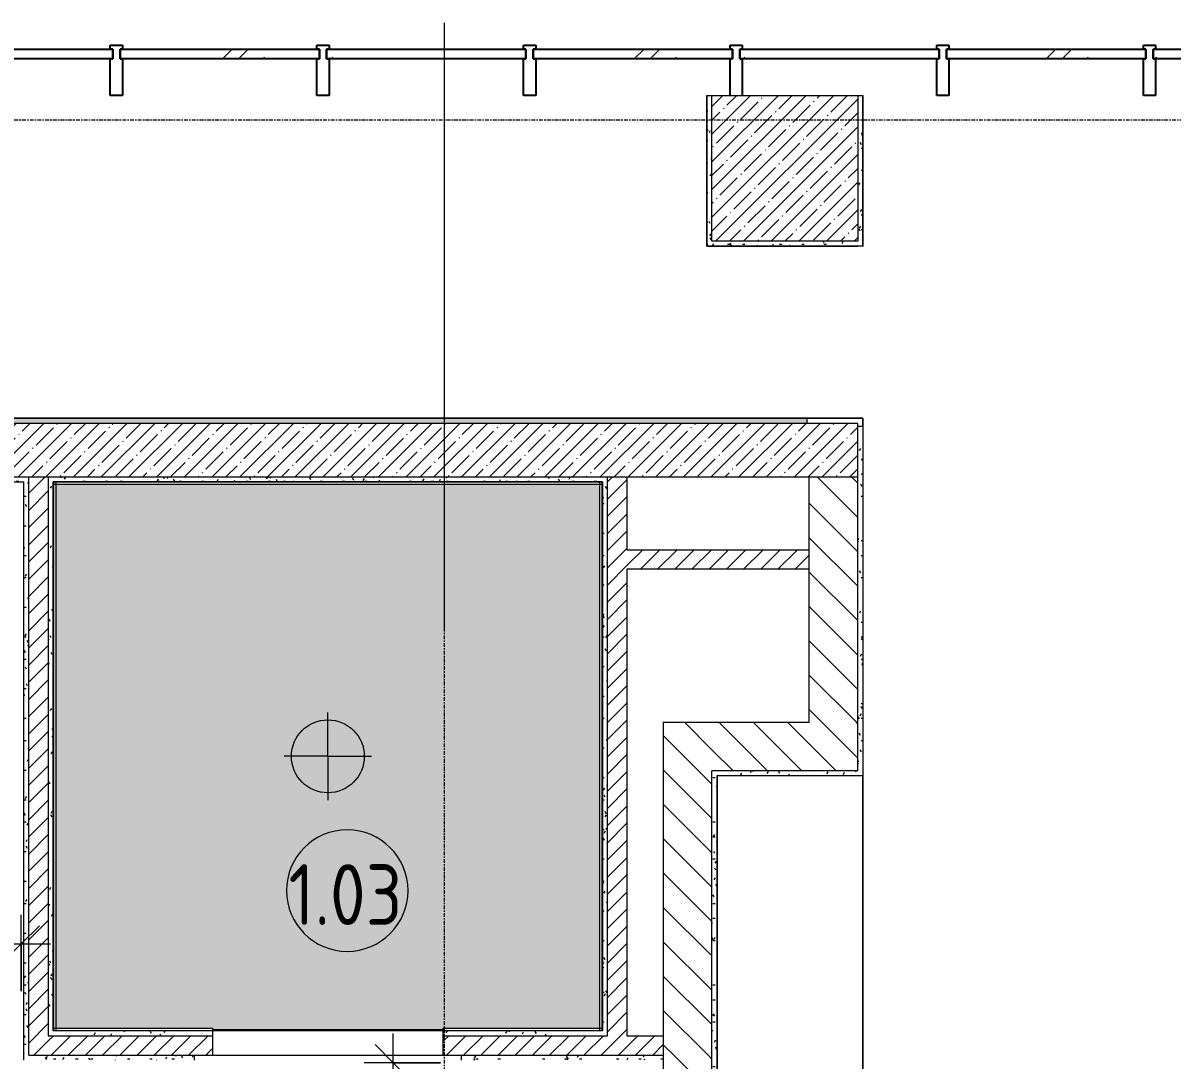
# Model space of a CAD drawing. Header units: millimetres. Extents: x 1311 to 195818, y -8553 to 29000.
# Drawn here: x 15722 to 20448, y 23130 to 27398 of the extents above; entities that cross this region are included whole.
import ezdxf

# ---------------------------------------------------------------- set-up
doc = ezdxf.new("R2010")
doc.units = ezdxf.units.MM
doc.linetypes.add('Осевая', pattern=[31.75, 6.35, -4.7625, 15.875, -4.7625])
for name, color, linetype, lineweight in [('A-ANNO-DIMS', 7, 'Continuous', 9), ('A-ANNO-DIMS-100', 7, 'Continuous', 9), ('A-AREA-IDEN', 7, 'Continuous', 9), ('A-CLNG-PATT', 7, 'Continuous', 9), ('A-GLAZ-CURT', 7, 'Continuous', 9), ('A-GLAZ-CURT-1', 7, 'Continuous', 25), ('A-GLAZ-CWMG', 7, 'Continuous', 9), ('A-GLAZ-CWMG-1', 7, 'Continuous', 25), ('A-WALL', 7, 'Continuous', 9), ('I-WALL', 7, 'Continuous', 9), ('S-COLS', 7, 'Continuous', 9), ('Оси', 7, 'Continuous', 9), ('Оси-2', 7, 'Осевая', 9)]:
    doc.layers.add(name, color=color, linetype=linetype, lineweight=lineweight)
for name, color, linetype, lineweight, true_color in [('A-ANNO-NOTE', 1, 'Continuous', 9, 0xff0000), ('A-CLNG-1', 7, 'Continuous', 9, 0xeaeaea), ('A-WALL-1', 7, 'Continuous', 9, 0x3c3c3c), ('A-WALL-FNSH-1', 7, 'Continuous', 9, 0x3c3c3c), ('I-WALL-1', 7, 'Continuous', 9, 0x535353), ('S-COLS-1', 9, 'Continuous', 9, 0x808080), ('S-COLS-2', 7, 'Continuous', 9, 0x3c3c3c)]:
    doc.layers.add(name, color=color, linetype=linetype, lineweight=lineweight, true_color=true_color)
doc.layers.add('A-CLNG-PATT-1', color=7, linetype='Continuous', lineweight=9, transparency=1)
doc.styles.add('GOST Common_3', font='GOST_Common.ttf', dxfattribs={"width": 0.9, "height": 250})
doc.styles.add('ISOCPEUR', font='isocpeur.ttf', dxfattribs={"width": 0.9, "height": 250})
doc.dimstyles.new('ISO-2_5_0_9К_БОЛЬШОЙ', dxfattribs={"dimscale": 304.8, "dimtxt": 248.995294, "dimasz": 0.492126, "dimexe": 0.393701, "dimexo": 0.984252, "dimgap": 0, "dimtad": 1, "dimdec": 0, "dimrnd": 10, "dimzin": 0, "dimdsep": 46, "dimtxsty": 'ISOCPEUR', "dimblk1": 'OBLIQUE', "dimblk2": 'OBLIQUE', "dimsah": 1, "dimcen": 0.09, "dimdle": 0.393701, "dimazin": 0, "dimtfac": 1, "dimtdec": 4, "dimtix": 1, "dimtmove": 0, "dimatfit": 3, "dimfxl": 1, "dimtvp": 1, "dimtolj": 1, "dimtzin": 0, "dimarcsym": 2})
pattern_1 = [(45, (9445.765, 0), (-35.35534, 35.35534), [])]
pattern_2 = [(135, (9445.76, 0), (-70.71068, -70.71068), [])]
pattern_3 = [(0, (9445.765, 0), (121.92, 30.48), [10.058, -81.382, 10.058, -81.382, -487.68]), (0, (9445.765, 0), (121.92, 30.48), [-182.88, 10.058, -172.822, 10.058, -81.382, -213.36]), (0, (9445.765, 0), (121.92, 30.48), [-457.2, 10.058, -50.902, 10.058, -142.342]), (120, (9491.485, 15.24), (-87.356454, 90.345817), [10.058, -81.382, 10.058, -81.382, -487.68]), (120, (9491.485, 15.24), (-87.356454, 90.345817), [-182.88, 10.058, -172.822, 10.058, -81.382, -213.36]), (120, (9491.485, 15.24), (-87.356454, 90.345817), [-457.2, 10.058, -50.902, 10.058, -142.342]), (240, (9506.725, 76.2), (-34.563546, -120.825817), [10.058, -81.382, 10.058, -81.382, -487.68]), (240, (9506.725, 76.2), (-34.563546, -120.825817), [-182.88, 10.058, -172.822, 10.058, -81.382, -213.36]), (240, (9506.725, 76.2), (-34.563546, -120.825817), [-457.2, 10.058, -50.902, 10.058, -142.342])]

# ---------------------------------------------------------------- blocks, each defined once
blk = doc.blocks.new('Системная панель - Стекло - 40мм-22856067-Сводный план потолков 1 этажа в осях 1-12')
at = {"layer": 'A-GLAZ-CURT'}
h = blk.add_hatch(dxfattribs=at)
h.set_pattern_fill('FP_24', color=256, style=0, pattern_type=2)
h.set_pattern_definition([(45, (-8885, -27190), (-282.8427, 282.8427), [200, -600]), (45, (-9085, -27290), (-282.8427, 282.8427), [600, -200]), (45, (-8685, -27390), (-282.8427, 282.8427), [200, -600])])
h.paths.add_polyline_path([(325, -40), (410, -40), (410, 0), (-410, 0), (-410, -40)])
at = {"layer": 'A-GLAZ-CURT-1'}
for p, q in [((-410, -40), (-410, 0)), ((-410, 0), (410, 0)), ((410, -40), (-410, -40)), ((410, 0), (410, -40))]:
    blk.add_line(p, q, dxfattribs=at)
blk = doc.blocks.new('Системная панель - Стекло - 40мм-V12-Сводный план потолков 1 этажа в осях 1-12')
at = {"layer": 'A-GLAZ-CURT'}
h = blk.add_hatch(dxfattribs=at)
h.set_pattern_fill('FP_25', color=256, style=0, pattern_type=2)
h.set_pattern_definition([(45, (-10585, -27190), (-282.8427, 282.8427), [200, -600]), (45, (-10785, -27290), (-282.8427, 282.8427), [600, -200]), (45, (-10385, -27390), (-282.8427, 282.8427), [200, -600])])
h.paths.add_polyline_path([(224.4, -40), (410, -40), (410, 0), (-410, 0), (-410, -40)])
at = {"layer": 'A-GLAZ-CURT-1'}
for p, q in [((-410, -40), (-410, 0)), ((-410, 0), (410, 0)), ((410, -40), (-410, -40)), ((410, 0), (410, -40))]:
    blk.add_line(p, q, dxfattribs=at)
blk = doc.blocks.new('Системная панель - Стекло - 40мм-22856068-Сводный план потолков 1 этажа в осях 1-12')
at = {"layer": 'A-GLAZ-CURT'}
h = blk.add_hatch(dxfattribs=at)
h.set_pattern_fill('FP_26', color=256, style=0, pattern_type=2)
h.set_pattern_definition([(45, (-11435.13, -27190), (-282.8427, 282.8427), [200, -600]), (45, (-11635.13, -27290), (-282.8427, 282.8427), [600, -200]), (45, (-11235.13, -27390), (-282.8427, 282.8427), [200, -600])])
h.paths.add_polyline_path([(410.1, -40), (410.1, 0), (-410.1, 0), (-410.1, -40)])
at = {"layer": 'A-GLAZ-CURT-1'}
for p, q in [((-410.1, -40), (-410.1, 0)), ((-410.1, 0), (410.1, 0)), ((410.1, -40), (-410.1, -40)), ((410.1, 0), (410.1, -40))]:
    blk.add_line(p, q, dxfattribs=at)
blk = doc.blocks.new('Прямоугольный импост - Импост структурный с накладкой - 190мм-20153693-Сводный план потолков 1 этажа в осях 1-12')
at = {"layer": 'A-GLAZ-CWMG-1'}
for p, q in [((25, 190), (-25, 190)), ((-25, 190), (-25, 40)), ((25, 40), (25, 190)), ((-25, 40), (-15, 40)), ((-15, 0), (-25, 0)), ((-25, 0), (-25, -17)), ((-15, 40), (-15, 0)), ((15, 0), (15, 40)), ((15, 40), (25, 40)), ((25, 0), (15, 0)), ((25, -17), (25, 0)), ((-25, -17), (25, -17))]:
    blk.add_line(p, q, dxfattribs=at)
blk = doc.blocks.new('Системная панель - Стекло - 40мм-V22-Сводный план потолков 1 этажа в осях 1-12')
at = {"layer": 'A-GLAZ-CURT'}
h = blk.add_hatch(dxfattribs=at)
h.set_pattern_fill('FP_39', color=256, style=0, pattern_type=2)
h.set_pattern_definition([(45, (-9735, -27190), (-282.8427, 282.8427), [200, -600]), (45, (-9935, -27290), (-282.8427, 282.8427), [600, -200]), (45, (-9535, -27390), (-282.8427, 282.8427), [200, -600])])
h.paths.add_polyline_path([(75, -40), (410, -40), (410, 0), (-410, 0), (-410, -40)])
at = {"layer": 'A-GLAZ-CURT-1'}
for p, q in [((-410, -40), (-410, 0)), ((-410, 0), (410, 0)), ((410, -40), (-410, -40)), ((410, 0), (410, -40))]:
    blk.add_line(p, q, dxfattribs=at)
blk = doc.blocks.new('Прямоугольный импост - Импост структурный с накладкой - 190мм-V23-Сводный план потолков 1 этажа в осях 1-12')
at = {"layer": 'A-GLAZ-CWMG-1'}
for p, q in [((-25, 190), (-25, 40)), ((25, 40), (25, 190)), ((-25, 40), (-15, 40)), ((-15, 0), (-25, 0)), ((-25, 0), (-25, -17)), ((-15, 40), (-15, 0)), ((15, 0), (15, 40)), ((15, 40), (25, 40)), ((25, 0), (15, 0)), ((25, -17), (25, 0)), ((-25, -17), (25, -17))]:
    blk.add_line(p, q, dxfattribs=at)
blk = doc.blocks.new('Системная панель - Стекло - 40мм-V24-Сводный план потолков 1 этажа в осях 1-12')
at = {"layer": 'A-GLAZ-CURT'}
h = blk.add_hatch(dxfattribs=at)
h.set_pattern_fill('FP_40', color=256, style=0, pattern_type=2)
h.set_pattern_definition([(45, (-8035, -27190), (-282.8427, 282.8427), [200, -600]), (45, (-8235, -27290), (-282.8427, 282.8427), [600, -200]), (45, (-7835, -27390), (-282.8427, 282.8427), [200, -600])])
h.paths.add_polyline_path([(238.7, -40), (410, -40), (410, 0), (-410, 0), (-410, -40)])
at = {"layer": 'A-GLAZ-CURT-1'}
for p, q in [((-410, -40), (-410, 0)), ((-410, 0), (410, 0)), ((410, -40), (-410, -40)), ((410, 0), (410, -40))]:
    blk.add_line(p, q, dxfattribs=at)
blk = doc.blocks.new('Системная панель - Стекло - 40мм-V33-Сводный план потолков 1 этажа в осях 1-12')
at = {"layer": 'A-GLAZ-CURT'}
h = blk.add_hatch(dxfattribs=at)
h.set_pattern_fill('FP_49', color=256, style=0, pattern_type=2)
h.set_pattern_definition([(45, (-7185, -27190), (-282.8427, 282.8427), [200, -600]), (45, (-7385, -27290), (-282.8427, 282.8427), [600, -200]), (45, (-6985, -27390), (-282.8427, 282.8427), [200, -600])])
h.paths.add_polyline_path([(410, -40), (410, 0), (-410, 0), (-410, -40)])
at = {"layer": 'A-GLAZ-CURT-1'}
for p, q in [((-410, -40), (-410, 0)), ((-410, 0), (410, 0)), ((410, -40), (-410, -40)), ((410, 0), (410, -40))]:
    blk.add_line(p, q, dxfattribs=at)
blk = doc.blocks.new('Системная панель - Стекло - 40мм-V36-Сводный план потолков 1 этажа в осях 1-12')
at = {"layer": 'A-GLAZ-CURT'}
h = blk.add_hatch(dxfattribs=at)
h.set_pattern_fill('FP_54', color=256, style=0, pattern_type=2)
h.set_pattern_definition([(45, (-6335, -27190), (-282.8427, 282.8427), [200, -600]), (45, (-6535, -27290), (-282.8427, 282.8427), [600, -200]), (45, (-6135, -27390), (-282.8427, 282.8427), [200, -600])])
h.paths.add_polyline_path([(410, -40), (410, 0), (-410, 0), (-410, -40)])
at = {"layer": 'A-GLAZ-CURT-1'}
for p, q in [((-410, -40), (-410, 0)), ((-410, 0), (410, 0)), ((410, -40), (-410, -40)), ((410, 0), (410, -40))]:
    blk.add_line(p, q, dxfattribs=at)
blk = doc.blocks.new('BSC_Колонна _Прямоугольная - 600х600-V39-Сводный план потолков 1 этажа в осях 1-12')
at = {"layer": 'S-COLS-1'}
h = blk.add_hatch(dxfattribs=at)
h.set_pattern_fill('FP_59', color=256, style=0, pattern_type=2)
h.set_pattern_definition([(45, (-9410, -26800), (-57.02463, 57.02463), []), (45, (-9352.975, -26800), (-57.02463, 57.02463), [100.806, -20.161, 3.353, -16.808])])
h.paths.add_polyline_path([(300, -300), (300, 300), (-300, 300), (-300, -300)])
at = {"layer": 'S-COLS-2'}
for p, q in [((-300, 300), (300, 300)), ((-300, -300), (-300, 300)), ((300, 300), (300, -300)), ((300, -300), (-300, -300))]:
    blk.add_line(p, q, dxfattribs=at)
blk = doc.blocks.new('Марка_Помещения - Номер-25198446-Сводный план потолков 1 этажа в осях 1-12')
at = {"layer": 'A-AREA-IDEN'}
for start, end in [(360, 180), (180, 360)]:
    blk.add_arc((0, 0), 2.5, start, end, dxfattribs=at)
blk = doc.blocks.new('DIMBLOCK51-Сводный план потолков 1 этажа в осях 1-12')
at = {"layer": 'A-ANNO-DIMS-100'}
for p, q in [((17245, 21894), (17245, 23239)), ((17438.9, 23119), (17125, 23119)), ((17245, 23119), (17438.9, 23119)), ((17134.8, 22014), (17365, 22014)), ((17245, 22014), (17134.8, 22014))]:
    blk.add_line(p, q, dxfattribs=at)
at = {"layer": 'A-ANNO-DIMS-100', "lineweight": 20}
for p, q in [((17245, 23119), (17170, 23194)), ((17245, 23119), (17320, 23044)), ((17245, 22014), (17170, 22089)), ((17245, 22014), (17320, 21939))]:
    blk.add_line(p, q, dxfattribs=at)
at = {"layer": 'A-ANNO-DIMS-100', "color": 0, "insert": (16918.3, 22315.1), "char_height": 250, "width": 603.335, "attachment_point": 1, "rotation": 90, "line_spacing_factor": 1.149209, "style": 'ISOCPEUR'}
blk.add_mtext('1110', dxfattribs=at)
blk = doc.blocks.new('_Oblique')
at = {"color": 0, "linetype": 'ByBlock', "lineweight": -2}
blk.add_line((-0.5, -0.5), (0.5, 0.5), dxfattribs=at)
blk = doc.blocks.new('DIMBLOCK68-Сводный план потолков 1 этажа в осях 1-12')
at = {"layer": 'A-ANNO-DIMS-100'}
for p, q in [((15714.8, 23413.9), (15714.8, 23727.8)), ((14607.8, 23695.5), (14607.8, 23487.8)), ((14607.8, 23607.8), (14607.8, 23695.5)), ((14487.8, 23607.8), (15834.8, 23607.8)), ((15714.8, 23607.8), (15714.8, 23413.9))]:
    blk.add_line(p, q, dxfattribs=at)
at = {"layer": 'A-ANNO-DIMS-100', "lineweight": 20}
for p, q in [((14607.8, 23607.8), (14682.8, 23682.8)), ((15714.8, 23607.8), (15789.8, 23682.8)), ((14607.8, 23607.8), (14532.8, 23532.8)), ((15714.8, 23607.8), (15639.8, 23532.8))]:
    blk.add_line(p, q, dxfattribs=at)
at = {"layer": 'A-ANNO-DIMS-100', "color": 0, "insert": (14909.9, 23934.4), "char_height": 250, "width": 603.335, "attachment_point": 1, "line_spacing_factor": 1.149209, "style": 'ISOCPEUR'}
blk.add_mtext('1110', dxfattribs=at)

msp = doc.modelspace()

# ---------------------------------------------------------------- hatches: boundary and pattern name
at = {"layer": 'A-CLNG-PATT'}
h = msp.add_hatch(dxfattribs=at)
h.set_pattern_fill('FP_91', color=256, style=0, pattern_type=2)
h.set_pattern_definition([(90, (16975.76, 24380), (100, -6e-15), []), (0, (16975.76, 24380), (0, -100), [])])
h.paths.add_polyline_path([(17450.8, 23250), (17450.8, 23255.5), (16500.8, 23255.5), (16500.8, 23250)])
at = {"layer": 'A-CLNG-PATT-1'}
msp.add_hatch(color=256, dxfattribs=at).paths.add_polyline_path([(16500.8, 23255.5), (17450.8, 23255.5), (17450.8, 23261), (18094.8, 23261), (18094.7, 25499), (15856.8, 25499), (15856.8, 23261), (16500.8, 23261)])
at = {"layer": 'I-WALL'}
h = msp.add_hatch(dxfattribs=at)
h.set_pattern_fill('FP_84', color=256, style=0, pattern_type=2)
h.set_pattern_definition(pattern_3)
h.paths.add_polyline_path([(18555.8, 26480), (18555.8, 27100), (18535.8, 27100), (18535.8, 26480)])
h = msp.add_hatch(dxfattribs=at)
h.set_pattern_fill('FP_84', color=256, style=0, pattern_type=2)
h.set_pattern_definition(pattern_3)
h.paths.add_polyline_path([(19175.8, 26500), (19175.8, 27100), (19155.8, 27100), (19155.8, 26500)])
h = msp.add_hatch(dxfattribs=at)
h.set_pattern_fill('FP_84', color=256, style=0, pattern_type=2)
h.set_pattern_definition(pattern_3)
h.paths.add_polyline_path([(18555.8, 26480), (19175.8, 26480), (19175.8, 26500), (18555.8, 26500)])
h = msp.add_hatch(dxfattribs=at)
h.set_pattern_fill('FP_84', color=256, style=0, pattern_type=2)
h.set_pattern_definition(pattern_3)
h.paths.add_polyline_path([(13505.8, 25750), (18945.8, 25750), (18945.8, 25770), (13505.8, 25770)])
h = msp.add_hatch(dxfattribs=at)
h.set_pattern_fill('FP_1', color=256, style=0, pattern_type=2)
h.set_pattern_definition([(45, (9445.765, 0), (-57.02463, 57.02463), []), (45, (9502.79, 0), (-57.02463, 57.02463), [100.806, -20.161, 3.353, -16.808])])
h.paths.add_polyline_path([(13505.8, 25530), (19155.8, 25530), (19155.8, 25750), (13505.8, 25750)])
h = msp.add_hatch(dxfattribs=at)
h.set_pattern_fill('FP_84', color=256, style=0, pattern_type=2)
h.set_pattern_definition(pattern_3)
h.paths.add_polyline_path([(19175.8, 24320), (19175.8, 25739), (19155.8, 25739), (19155.8, 24320)])
h = msp.add_hatch(dxfattribs=at)
h.set_pattern_fill('FP_84', color=256, style=0, pattern_type=2)
h.set_pattern_definition(pattern_3)
h.paths.add_polyline_path([(15745.8, 25510), (15745.8, 25530), (13505.8, 25530), (13505.8, 25510), (15725.8, 25510)])
h = msp.add_hatch(dxfattribs=at)
h.set_pattern_fill('FP_19', color=256, style=0, pattern_type=2)
h.set_pattern_definition(pattern_1)
h.paths.add_polyline_path([(15745.8, 23150), (15825.8, 23150), (15825.8, 25530), (15745.8, 25530), (15745.8, 23250)])
h = msp.add_hatch(dxfattribs=at)
h.set_pattern_fill('FP_84', color=256, style=0, pattern_type=2)
h.set_pattern_definition(pattern_3)
h.paths.add_polyline_path([(15825.8, 23250), (15845.8, 23250), (15845.8, 25530), (15825.8, 25530), (15825.8, 24855.8)])
h = msp.add_hatch(dxfattribs=at)
h.set_pattern_fill('FP_84', color=256, style=0, pattern_type=2)
h.set_pattern_definition(pattern_3)
h.paths.add_polyline_path([(18115.8, 25510), (18125.8, 25510), (18125.8, 25530), (15845.8, 25530), (15846.8, 25510), (18105.8, 25510)])
h = msp.add_hatch(dxfattribs=at)
h.set_pattern_fill('FP_19', color=256, style=0, pattern_type=2)
h.set_pattern_definition(pattern_1)
h.paths.add_polyline_path([(18125.8, 23230), (18205.8, 23230), (18205.8, 25530), (18125.8, 25530), (18125.8, 23927.3)])
h = msp.add_hatch(dxfattribs=at)
h.set_pattern_fill('FP_18', color=256, style=0, pattern_type=2)
h.set_pattern_definition(pattern_2)
h.paths.add_polyline_path([(18955.8, 24520), (19155.8, 24520), (19155.8, 25530), (18955.8, 25530), (18955.8, 24855.8)])
h = msp.add_hatch(dxfattribs=at)
h.set_pattern_fill('FP_84', color=256, style=0, pattern_type=2)
h.set_pattern_definition(pattern_3)
h.paths.add_polyline_path([(15725.8, 23130), (15745.8, 23130), (15745.8, 25510), (15725.8, 25510), (15725.8, 23230)])
h = msp.add_hatch(dxfattribs=at)
h.set_pattern_fill('FP_84', color=256, style=0, pattern_type=2)
h.set_pattern_definition(pattern_3)
h.paths.add_polyline_path([(18125.8, 23250), (18125.8, 25510), (18105.8, 25509), (18105.8, 23250), (18115.8, 23250)])
h = msp.add_hatch(dxfattribs=at)
h.set_pattern_fill('FP_19', color=256, style=0, pattern_type=2)
h.set_pattern_definition(pattern_1)
h.paths.add_polyline_path([(18205.8, 25150), (18955.8, 25150), (18955.8, 25230), (18205.8, 25230)])
h = msp.add_hatch(dxfattribs=at)
h.set_pattern_fill('FP_18', color=256, style=0, pattern_type=2)
h.set_pattern_definition(pattern_2)
h.paths.add_polyline_path([(18355.8, 23150), (18555.8, 23150), (18555.8, 24520), (18355.8, 24520), (18355.8, 23230)])
h = msp.add_hatch(dxfattribs=at)
h.set_pattern_fill('FP_18', color=256, style=0, pattern_type=2)
h.set_pattern_definition(pattern_2)
h.paths.add_polyline_path([(18955.8, 24320), (19155.8, 24320), (19155.8, 24520), (18555.8, 24520), (18555.8, 24320), (18887.3, 24320)])
h = msp.add_hatch(dxfattribs=at)
h.set_pattern_fill('FP_84', color=256, style=0, pattern_type=2)
h.set_pattern_definition(pattern_3)
h.paths.add_polyline_path([(18576.8, 24300), (19175.8, 24300), (19175.8, 24320), (18555.8, 24320), (18555.8, 24300), (18575.8, 24300)])
h = msp.add_hatch(dxfattribs=at)
h.set_pattern_fill('FP_84', color=256, style=0, pattern_type=2)
h.set_pattern_definition(pattern_3)
h.paths.add_polyline_path([(18555.8, 22200), (18575.8, 22200), (18575.8, 24300), (18555.8, 24299), (18555.8, 22221)])
h = msp.add_hatch(dxfattribs=at)
h.set_pattern_fill('FP_84', color=256, style=0, pattern_type=2)
h.set_pattern_definition(pattern_3)
h.paths.add_polyline_path([(17619.4, 23230), (18125.8, 23230), (18125.8, 23250), (17450.8, 23250), (17450.8, 23230)])
h.paths.add_polyline_path([(16500.8, 23230), (16500.8, 23250), (15825.8, 23250), (15825.8, 23230), (16351.6, 23230)])
h = msp.add_hatch(dxfattribs=at)
h.set_pattern_fill('FP_19', color=256, style=0, pattern_type=2)
h.set_pattern_definition(pattern_1)
h.paths.add_polyline_path([(17619.4, 23150), (18355.8, 23150), (18355.8, 23230), (17450.8, 23230), (17450.8, 23150)])
h.paths.add_polyline_path([(15846.8, 23150), (16500.8, 23150), (16500.8, 23230), (15825.8, 23230), (15825.8, 23150), (15845.8, 23150)])
h = msp.add_hatch(dxfattribs=at)
h.set_pattern_fill('FP_84', color=256, style=0, pattern_type=2)
h.set_pattern_definition(pattern_3)
h.paths.add_polyline_path([(18205.8, 23130), (18355.8, 23130), (18355.8, 23150), (17525.8, 23150), (17525.8, 23130), (18125.8, 23130)])
h.paths.add_polyline_path([(15846.8, 23130), (16425.8, 23130), (16425.8, 23150), (15745.8, 23150), (15745.9, 23130), (15845.8, 23130)])
h = msp.add_hatch(dxfattribs=at)
h.set_pattern_fill('FP_84', color=256, style=0, pattern_type=2)
h.set_pattern_definition(pattern_3)
h.paths.add_polyline_path([(18335.8, 20750), (18355.8, 20750), (18355.8, 23130), (18335.8, 23130), (18335.8, 20770)])
h = msp.add_hatch(dxfattribs=at)
h.set_pattern_fill('FP_18', color=256, style=0, pattern_type=2)
h.set_pattern_definition(pattern_2)
h.paths.add_polyline_path([(18355.8, 20970), (18555.8, 20970), (18555.8, 23150), (18355.8, 23150), (18355.8, 21141.5)])

# ---------------------------------------------------------------- linework, layer by layer
at = {"layer": 'A-ANNO-NOTE'}
for q in [(16975.8, 24560), (16795.8, 24380), (16975.8, 24200), (17155.8, 24380)]:
    msp.add_line((16975.8, 24380), q, dxfattribs=at)
msp.add_circle((16975.8, 24380), 150, dxfattribs=at)
at = {"layer": 'A-CLNG-1'}
msp.add_line((16500.8, 23255.5), (17450.8, 23255.5), dxfattribs=at)
at = {"layer": 'A-WALL'}
for p, q in [((13505.8, 25510), (15725.8, 25510)), ((15725.8, 23130), (15725.8, 25510)), ((15845.8, 25510), (15856.8, 25510)), ((15845.8, 23250), (15845.8, 25499)), ((15856.8, 25510), (18094.8, 25510)), ((18105.8, 25510), (18105.8, 23261)), ((19155.8, 24320), (18555.8, 24320)), ((18555.8, 22200), (18555.8, 24320)), ((19175.8, 24300), (18575.8, 24300)), ((18575.8, 24299), (18575.8, 22220)), ((18105.8, 23261), (18105.8, 23250)), ((15825.8, 23230), (16500.8, 23230)), ((16500.8, 23250), (15856.8, 23250)), ((17450.8, 23230), (18125.8, 23230)), ((18105.8, 23250), (18094.8, 23250))]:
    msp.add_line(p, q, dxfattribs=at)
at = {"layer": 'A-WALL-1'}
for p, q in [((18535.8, 26480), (18535.8, 27100)), ((18535.8, 27100), (18555.8, 27100)), ((19155.8, 27100), (19175.8, 27100)), ((19175.8, 27100), (19175.8, 26480)), ((19175.8, 26480), (18535.8, 26480)), ((18945.8, 25770), (18945.8, 25750)), ((19155.8, 25750), (13505.8, 25750)), ((19155.8, 24320), (19155.8, 25750)), ((19155.8, 25739), (19175.8, 25739)), ((19175.8, 25739), (19175.8, 24300)), ((13505.8, 25530), (19155.8, 25530)), ((15745.8, 23150), (15745.8, 25530)), ((15825.8, 25530), (15825.8, 23230)), ((18125.8, 23230), (18125.8, 25530)), ((18205.8, 25530), (18205.8, 25230)), ((18955.8, 24520), (18955.8, 25530)), ((18205.8, 25230), (18955.8, 25230)), ((18205.8, 25150), (18205.8, 23230)), ((18955.8, 25150), (18205.8, 25150)), ((18355.8, 24520), (18955.8, 24520)), ((18355.8, 24520), (18355.8, 20770)), ((16500.8, 23250), (16500.8, 23150)), ((17450.8, 23150), (17450.8, 23250)), ((18205.8, 23230), (18355.8, 23230)), ((15745.8, 23150), (16500.8, 23150)), ((16425.8, 23150), (16425.8, 23130)), ((17450.8, 23150), (18355.8, 23150)), ((17525.8, 23130), (17525.8, 23150))]:
    msp.add_line(p, q, dxfattribs=at)
at = {"layer": 'A-WALL-FNSH-1'}
for p, q in [((18534.8, 26479), (18534.8, 27100)), ((18534.8, 27100), (18535.8, 27100)), ((19175.8, 27100), (19176.8, 27100)), ((19176.8, 27100), (19176.8, 27099.5)), ((19176.8, 26479), (19156.3, 26479)), ((19175.8, 25770), (13505.8, 25770)), ((19175.8, 25739), (19175.8, 25770)), ((19176.8, 25771), (19176.8, 24299)), ((18105.8, 25499), (15845.8, 25499)), ((18104.8, 25509), (15846.8, 25509)), ((15846.8, 25509), (15846.8, 23251)), ((15856.8, 25510), (15856.8, 23250)), ((18094.8, 23250), (18094.8, 25510)), ((18104.8, 23251), (18104.8, 25509)), ((18575.8, 24299), (18575.8, 24300)), ((19176.8, 24299), (18575.8, 24299)), ((18576.8, 24300), (18576.8, 22220)), ((15845.8, 23261), (16500.8, 23261)), ((16500.8, 23261), (16500.8, 23250)), ((17450.8, 23250), (17450.8, 23261)), ((17450.8, 23261), (18105.8, 23261)), ((15846.8, 23251), (16500.8, 23251)), ((17450.8, 23251), (18104.8, 23251)), ((18094.8, 23250), (17450.8, 23250))]:
    msp.add_line(p, q, dxfattribs=at)
at = {"layer": 'I-WALL-1'}
for p, q in [((19175.8, 27099.5), (19176.8, 27099.5)), ((19176.8, 26478.5), (19176.8, 27099.5)), ((18534.8, 26479), (19156.3, 26479)), ((18535.8, 26479), (18535.8, 26480)), ((19156.3, 26480), (19156.3, 26479)), ((19175.8, 26480), (19175.8, 26478.5)), ((19176.8, 26478.5), (19175.8, 26478.5)), ((19176.8, 25771), (13505.8, 25771)), ((19175.8, 25770.5), (19175.8, 25770)), ((19175.8, 25770.5), (19176.8, 25770.5)), ((19175.8, 25770), (19176.8, 25770)), ((15845.8, 25499), (15845.8, 25510)), ((18094.8, 25510), (18105.8, 25510)), ((19175.8, 24300), (19175.8, 22220)), ((19176.8, 22221), (19176.8, 24299)), ((15856.8, 23250), (15845.8, 23250)), ((17450.8, 23251), (16500.8, 23251)), ((17450.8, 23250), (16500.8, 23250)), ((16500.8, 23150), (17450.8, 23150))]:
    msp.add_line(p, q, dxfattribs=at)
at = {"layer": 'Оси'}
msp.add_line((17455.8, 24898.1), (17455.8, 27398.1), dxfattribs=at)
at = {"layer": 'Оси-2'}
for p, q in [((9007.3, 27000), (40805.8, 27000)), ((17455.8, 593.7), (17455.8, 24898.1))]:
    msp.add_line(p, q, dxfattribs=at)

# ---------------------------------------------------------------- block references
at = {"layer": 'A-AREA-IDEN', "xscale": 99.99999999999993, "yscale": 99.99999999999993, "zscale": 99.99999999999993}
msp.add_blockref('Марка_Помещения - Номер-25198446-Сводный план потолков 1 этажа в осях 1-12', (17055.6, 23827.2), dxfattribs=at)
at = {"layer": 'A-GLAZ-CURT'}
for name, p in [('Системная панель - Стекло - 40мм-V36-Сводный план потолков 1 этажа в осях 1-12', (15680.8, 27290)), ('Системная панель - Стекло - 40мм-V33-Сводный план потолков 1 этажа в осях 1-12', (16530.8, 27290)), ('Системная панель - Стекло - 40мм-V24-Сводный план потолков 1 этажа в осях 1-12', (17380.8, 27290)), ('Системная панель - Стекло - 40мм-22856067-Сводный план потолков 1 этажа в осях 1-12', (18230.8, 27290)), ('Системная панель - Стекло - 40мм-V22-Сводный план потолков 1 этажа в осях 1-12', (19080.8, 27290)), ('Системная панель - Стекло - 40мм-V12-Сводный план потолков 1 этажа в осях 1-12', (19930.8, 27290)), ('Системная панель - Стекло - 40мм-22856068-Сводный план потолков 1 этажа в осях 1-12', (20780.9, 27290))]:
    msp.add_blockref(name, p, dxfattribs=at)
at = {"layer": 'A-GLAZ-CWMG', "extrusion": (0, 0, -1), "rotation": 180}
for name, p in [('Прямоугольный импост - Импост структурный с накладкой - 190мм-20153693-Сводный план потолков 1 этажа в осях 1-12', (-16105.8, 27290)), ('Прямоугольный импост - Импост структурный с накладкой - 190мм-20153693-Сводный план потолков 1 этажа в осях 1-12', (-16955.8, 27290)), ('Прямоугольный импост - Импост структурный с накладкой - 190мм-20153693-Сводный план потолков 1 этажа в осях 1-12', (-17805.8, 27290)), ('Прямоугольный импост - Импост структурный с накладкой - 190мм-V23-Сводный план потолков 1 этажа в осях 1-12', (-18655.8, 27290)), ('Прямоугольный импост - Импост структурный с накладкой - 190мм-20153693-Сводный план потолков 1 этажа в осях 1-12', (-19505.8, 27290)), ('Прямоугольный импост - Импост структурный с накладкой - 190мм-20153693-Сводный план потолков 1 этажа в осях 1-12', (-20355.8, 27290))]:
    msp.add_blockref(name, p, dxfattribs=at)
at = {"layer": 'S-COLS'}
msp.add_blockref('BSC_Колонна _Прямоугольная - 600х600-V39-Сводный план потолков 1 этажа в осях 1-12', (18855.8, 26800), dxfattribs=at)

# ---------------------------------------------------------------- texts
at = {"layer": 'A-AREA-IDEN', "insert": (16813.7, 23935.8), "char_height": 250, "width": 606.076, "attachment_point": 1, "style": 'GOST Common_3'}
msp.add_mtext('1.03', dxfattribs=at)

# ---------------------------------------------------------------- dimensions: what is measured, and where the dimension line sits
at = {"layer": 'A-ANNO-DIMS'}
dim = msp.add_linear_dim(base=(15714.8, 23607.8), p1=(14607.8, 23395.5), p2=(15714.8, 23713.9), dimstyle='ISO-2_5_0_9К_БОЛЬШОЙ', override={"dimpost": '<>', "dimfxl": 1151.868837}, dxfattribs=at)
dim.commit()
dim.dimension.update_dxf_attribs({"geometry": 'DIMBLOCK68-Сводный план потолков 1 этажа в осях 1-12', "text_midpoint": (15161.3, 23732.8)})
dim = msp.add_linear_dim(base=(17245, 23119), p1=(17434.8, 22014), p2=(17138.9, 23119), angle=90, dimstyle='ISO-2_5_0_9К_БОЛЬШОЙ', override={"dimpost": '<>', "dimfxl": 1143.924138}, dxfattribs=at)
dim.commit()
dim.dimension.update_dxf_attribs({"geometry": 'DIMBLOCK51-Сводный план потолков 1 этажа в осях 1-12', "text_midpoint": (17120, 22566.5)})

doc.saveas('drawing.dxf')
